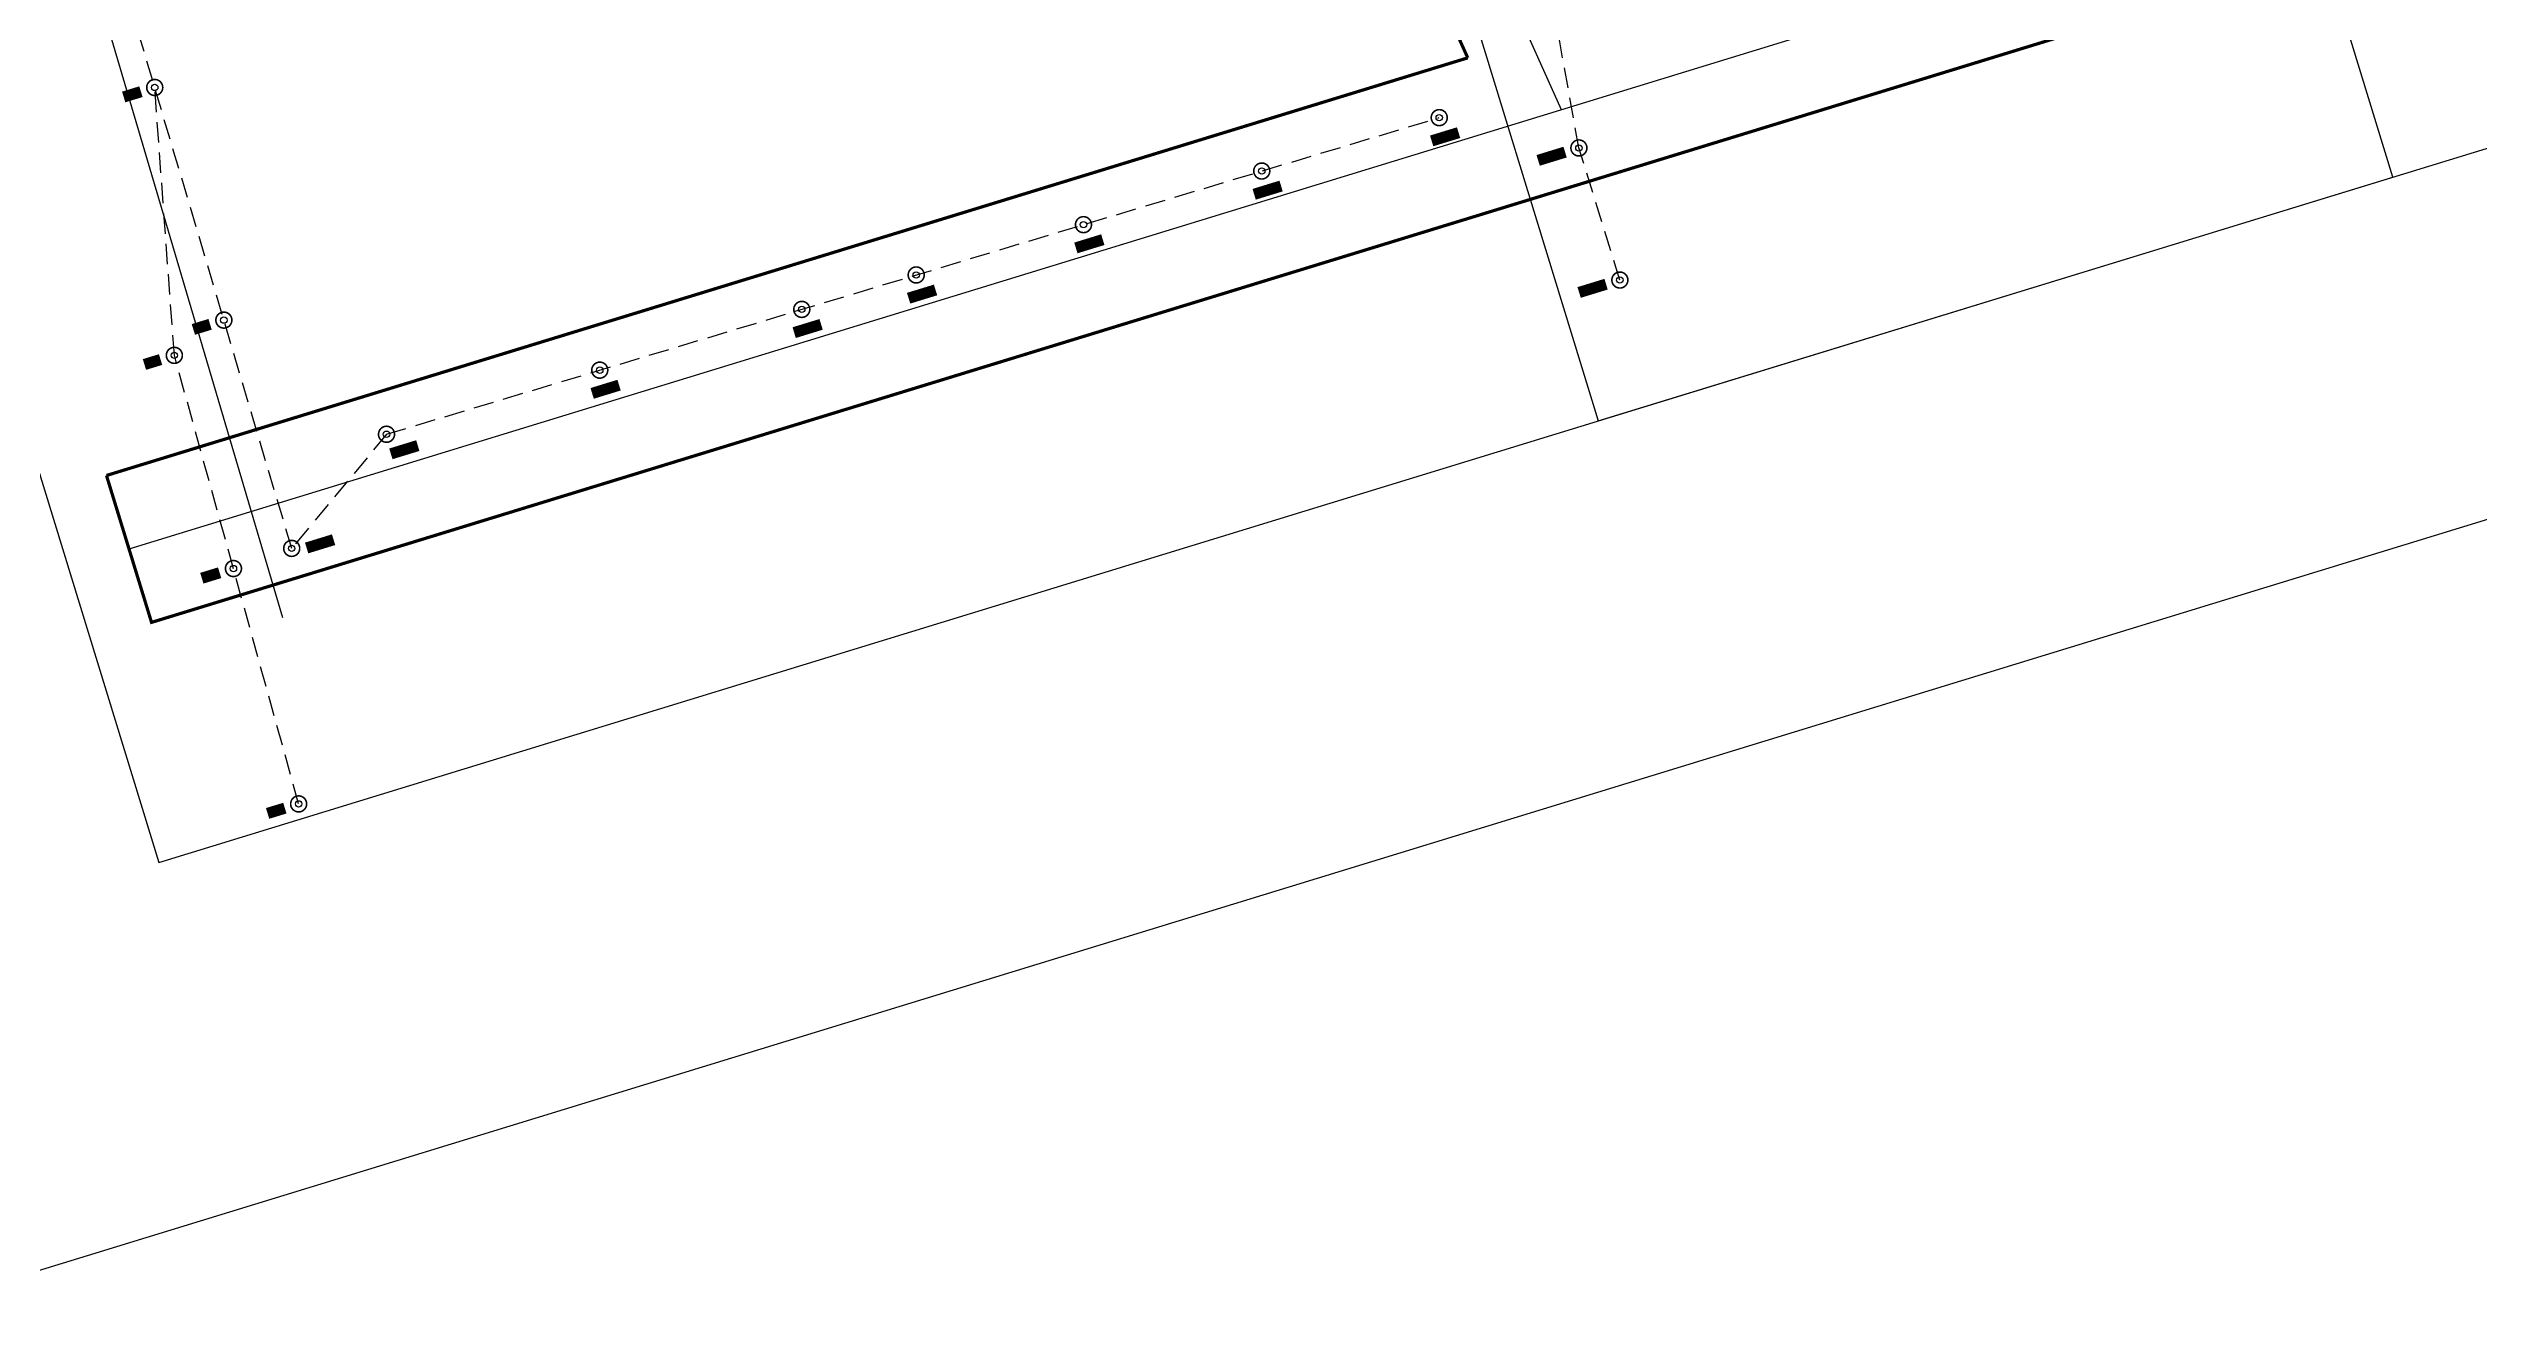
# Model space of a CAD drawing. Extents: x 402166 to 403488, y 4695479 to 4696345.
# Drawn here: x 402818.4 to 403197.9, y 4695579.8 to 4695778.9 of the extents above; entities that cross this region are included whole.
import ezdxf

# ---------------------------------------------------------------- set-up
doc = ezdxf.new("R2010")
doc.units = 0
doc.linetypes.add('HIDDEN', pattern=[9.525, 6.35, -3.175])
doc.layers.add('OU Defpoints', color=45, linetype='Continuous', plot=False)
doc.layers.add('OU Viewport', color=1, linetype='Continuous', plot=False)
doc.layers.add('OU Sym Poles', color=7, linetype='Continuous')
doc.layers.add('OU Title Block', color=7, linetype='Continuous')
doc.styles.add('OUES', font='Seravek.ttf')

# ---------------------------------------------------------------- blocks, each defined once
blk = doc.blocks.new('OU Pole Existing')
at = {"layer": 'OU Defpoints'}
blk.add_circle((0, 0), 0.2, dxfattribs=at)
at = {"layer": 'OU Sym Poles', "color": 0, "const_width": 0.1}
blk.add_lwpolyline([(-0.5, 0, -1), (0.5, 0, -1), (-0.5, 0, -0.508697)], format="xyb", close=True, dxfattribs=at)

msp = doc.modelspace()

# ---------------------------------------------------------------- linework, layer by layer
at = {"color": 4}
for p, q in [((402977.021891, 4695941.947914), (403054.637901, 4695769.39963)), ((402854.978574, 4695690.025388), (402799.48106, 4695877.665333)), ((402830.942779, 4695700.774956), (403288.708917, 4695841.207398))]:
    msp.add_line(p, q, dxfattribs=at)
at = {"color": 6, "linetype": 'HIDDEN', "ltscale": 0.5}
for p, q in [((402856.35336, 4695700.860222), (402806.309607, 4695869.256766)), ((403057.399879, 4695763.401894), (403053.665034, 4695784.116463)), ((402838.024936, 4695731.013338), (402834.95941, 4695772.850572)), ((402871.163646, 4695718.682533), (403035.587793, 4695768.13502)), ((403063.799544, 4695742.772643), (403057.399879, 4695763.401894)), ((402857.438666, 4695660.950304), (402838.024936, 4695731.013338)), ((402871.163646, 4695718.682533), (402856.35336, 4695700.860222))]:
    msp.add_line(p, q, dxfattribs=at)
at = {"color": 1, "linetype": 'HIDDEN', "ltscale": 0.5, "const_width": 0.5}
for points in [[(402987.345109, 4695894.621761), (403040.040932, 4695777.473586)], [(402827.423336, 4695712.247249), (402834.462223, 4695689.302662), (403292.228361, 4695829.735105)], [(402827.423336, 4695712.247249), (403040.040932, 4695777.473586)]]:
    msp.add_lwpolyline(points, dxfattribs=at)
at = {"layer": 'OU Viewport'}
msp.add_lwpolyline([(402789.774147, 4695579.810161), (403487.671994, 4695793.909658), (403318.738693, 4696344.57974), (402620.840845, 4696130.480244)], close=True, dxfattribs=at)
at = {"layer": 'OU Viewport', "color": 40}
for points in [[(403060.416845, 4695720.767536), (403409.365769, 4695827.817284), (403324.899118, 4696103.152325), (402975.950195, 4695996.102577)], [(402835.594313, 4695651.796996), (403184.543237, 4695758.846745), (403100.076586, 4696034.181786), (402751.127662, 4695927.132038)]]:
    msp.add_lwpolyline(points, close=True, dxfattribs=at)

# ---------------------------------------------------------------- block references
at = {"color": 6, "xscale": 2.5, "yscale": 2.5, "zscale": 2.5, "rotation": 41}
for p in [(402834.95941, 4695772.850572), (403035.587793, 4695768.13502), (403057.399879, 4695763.401894), (403007.86596, 4695759.797354), (402980.020732, 4695751.422576), (402953.895653, 4695743.565153), (403063.799544, 4695742.772643), (402845.757137, 4695736.516368), (402936.021287, 4695738.189228), (402838.024936, 4695731.013338), (402904.469049, 4695728.699523), (402871.163646, 4695718.682533), (402847.254207, 4695697.705428), (402856.35336, 4695700.860222), (402857.438666, 4695660.950304)]:
    msp.add_blockref('OU Pole Existing', p, dxfattribs=at)

# ---------------------------------------------------------------- texts
at = {"layer": 'OU Title Block', "char_height": 1.25, "rotation": 17.05484568, "style": 'OUES', "bg_fill": 1, "box_fill_scale": 1.2, "bg_fill_color": 211, "bg_fill_true_color": 16744703, "bg_fill_transparency": 0}
for s, insert, attachment_point in [('PD', (402832.569349, 4695772.117355), 6), ('P508', (403036.321011, 4695765.744959), 2), ('P602', (403055.009818, 4695762.668677), 6), ('P507', (403008.599178, 4695757.407293), 2), ('P506', (402980.75395, 4695749.032515), 2), ('P505', (402954.62887, 4695741.175091), 2), ('P601', (403061.409482, 4695742.039425), 6), ('PE', (402843.367076, 4695735.783151), 6), ('P504', (402936.754505, 4695735.799167), 2), ('PF', (402835.634875, 4695730.280121), 6), ('P503', (402905.202267, 4695726.309462), 2), ('P502', (402871.896863, 4695716.292472), 1), ('P501', (402858.743421, 4695701.59344), 1), ('PG', (402844.864146, 4695696.972211), 6), ('PH', (402855.048605, 4695660.217086), 6)]:
    msp.add_mtext(s, dxfattribs=dict(at, insert=insert, attachment_point=attachment_point))

doc.saveas('drawing.dxf')
